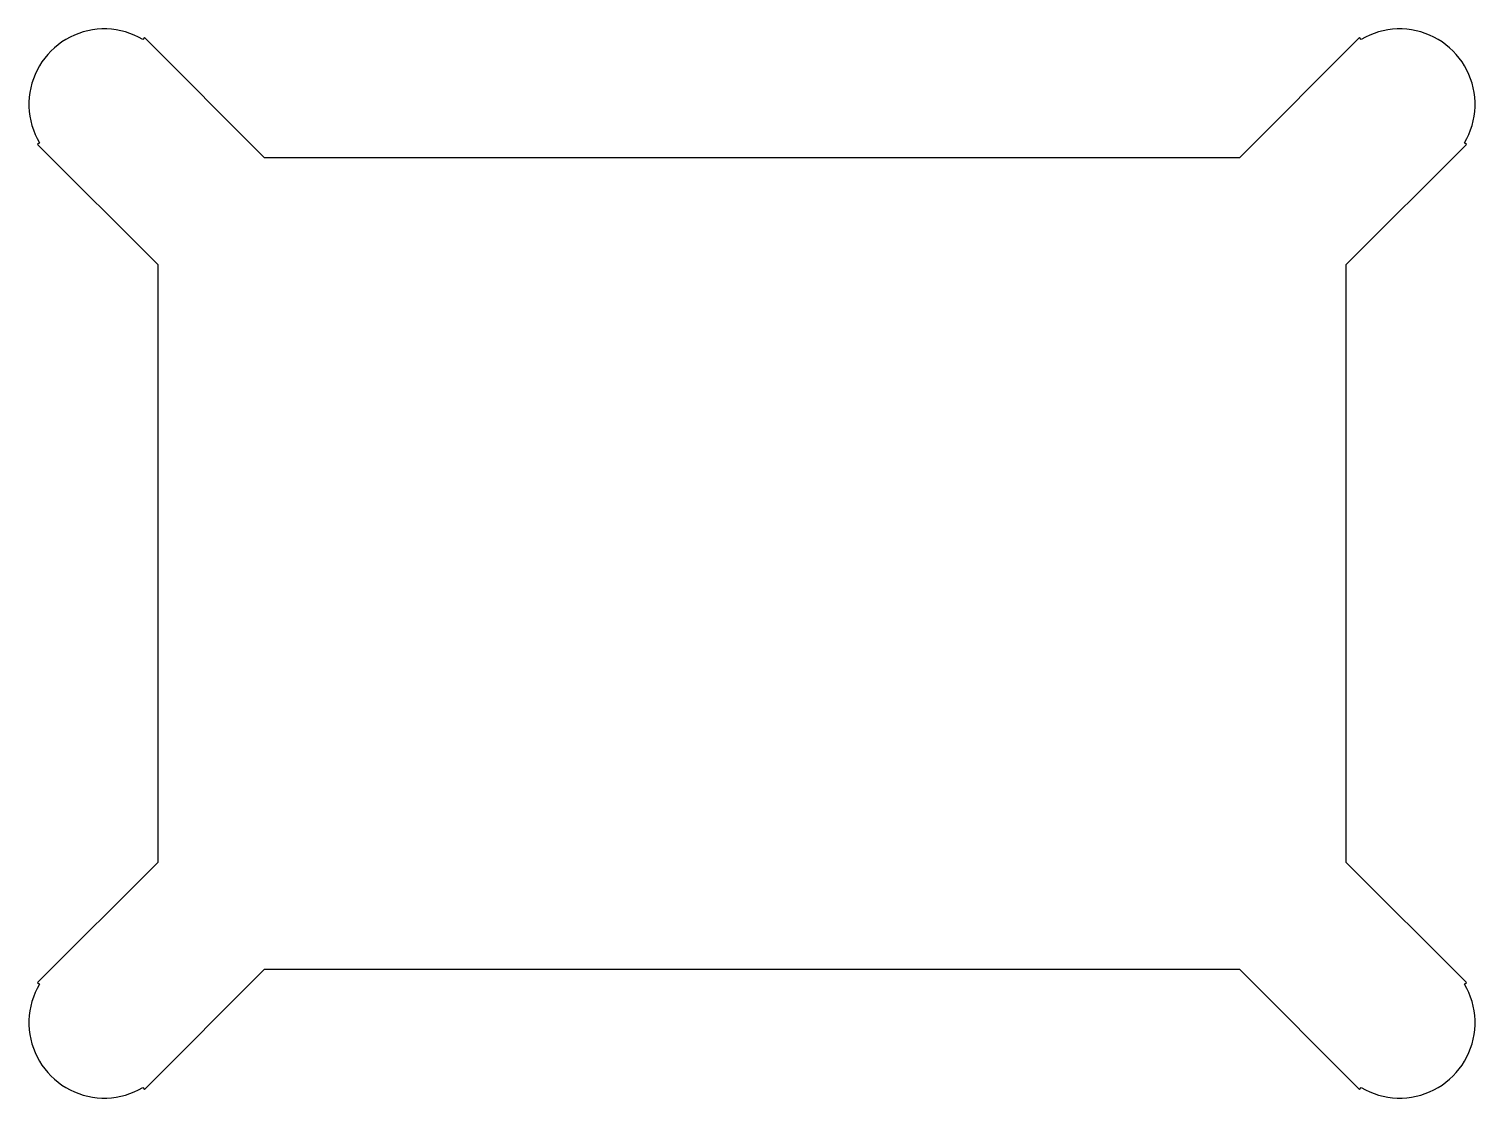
# Model space of a CAD drawing. Header units: metres. Extents: x -38.3 to 38.3, y -28.3 to 28.3.
import ezdxf

# ---------------------------------------------------------------- set-up
doc = ezdxf.new("R2010")
doc.units = ezdxf.units.M

msp = doc.modelspace()

# ---------------------------------------------------------------- linework, layer by layer
for p, q in [((-36.5768, 27.6367), (-36.78, 27.489)), ((-36.3646, 27.7714), (-36.5768, 27.6367)), ((-36.1444, 27.8924), (-36.3646, 27.7714)), ((-35.917, 27.9994), (-36.1444, 27.8924)), ((-35.6834, 28.0919), (-35.917, 27.9994)), ((-35.4444, 28.1696), (-35.6834, 28.0919)), ((-35.201, 28.2321), (-35.4444, 28.1696)), ((-34.9542, 28.2792), (-35.201, 28.2321)), ((-34.7048, 28.3107), (-34.9542, 28.2792)), ((-34.4541, 28.3264), (-34.7048, 28.3107)), ((-34.2028, 28.3264), (-34.4541, 28.3264)), ((-33.952, 28.3107), (-34.2028, 28.3264)), ((-33.7027, 28.2792), (-33.952, 28.3107)), ((-33.4559, 28.2321), (-33.7027, 28.2792)), ((-33.2125, 28.1696), (-33.4559, 28.2321)), ((-32.9735, 28.0919), (-33.2125, 28.1696)), ((-32.7398, 27.9994), (-32.9735, 28.0919)), ((-32.5125, 27.8924), (-32.7398, 27.9994)), ((-32.297, 27.774), (-32.5125, 27.8924)), ((-32.2071, 27.864), (-32.297, 27.774)), ((-25.8431, 21.5), (-32.2071, 27.864)), ((32.2071, 27.864), (25.8431, 21.5)), ((32.297, 27.774), (32.2071, 27.864)), ((32.5125, 27.8924), (32.297, 27.774)), ((32.7398, 27.9994), (32.5125, 27.8924)), ((32.9735, 28.0919), (32.7398, 27.9994)), ((33.2125, 28.1696), (32.9735, 28.0919)), ((33.4559, 28.2321), (33.2125, 28.1696)), ((33.7027, 28.2792), (33.4559, 28.2321)), ((33.952, 28.3107), (33.7027, 28.2792)), ((34.2028, 28.3264), (33.952, 28.3107)), ((34.4541, 28.3264), (34.2028, 28.3264)), ((34.7048, 28.3107), (34.4541, 28.3264)), ((34.9542, 28.2792), (34.7048, 28.3107)), ((35.201, 28.2321), (34.9542, 28.2792)), ((35.4444, 28.1696), (35.201, 28.2321)), ((35.6834, 28.0919), (35.4444, 28.1696)), ((35.917, 27.9994), (35.6834, 28.0919)), ((36.1444, 27.8924), (35.917, 27.9994)), ((36.3646, 27.7714), (36.1444, 27.8924)), ((36.5768, 27.6367), (36.3646, 27.7714)), ((36.78, 27.489), (36.5768, 27.6367)), ((-37.3289, 26.9737), (-37.489, 26.78)), ((-37.1568, 27.1568), (-37.3289, 26.9737)), ((-36.9737, 27.3289), (-37.1568, 27.1568)), ((-36.78, 27.489), (-36.9737, 27.3289)), ((36.9737, 27.3289), (36.78, 27.489)), ((37.1568, 27.1568), (36.9737, 27.3289)), ((37.3289, 26.9737), (37.1568, 27.1568)), ((37.489, 26.78), (37.3289, 26.9737)), ((-37.8924, 26.1444), (-37.9994, 25.917)), ((-37.7714, 26.3646), (-37.8924, 26.1444)), ((-37.6367, 26.5768), (-37.7714, 26.3646)), ((-37.489, 26.78), (-37.6367, 26.5768)), ((37.6367, 26.5768), (37.489, 26.78)), ((37.7714, 26.3646), (37.6367, 26.5768)), ((37.8924, 26.1444), (37.7714, 26.3646)), ((37.9994, 25.917), (37.8924, 26.1444)), ((-38.1696, 25.4444), (-38.2321, 25.201)), ((-38.0919, 25.6834), (-38.1696, 25.4444)), ((-37.9994, 25.917), (-38.0919, 25.6834)), ((38.0919, 25.6834), (37.9994, 25.917)), ((38.1696, 25.4444), (38.0919, 25.6834)), ((38.2321, 25.201), (38.1696, 25.4444)), ((-38.3107, 24.7048), (-38.3264, 24.4541)), ((-38.2792, 24.9542), (-38.3107, 24.7048)), ((-38.2321, 25.201), (-38.2792, 24.9542)), ((38.2792, 24.9542), (38.2321, 25.201)), ((38.3107, 24.7048), (38.2792, 24.9542)), ((38.3264, 24.4541), (38.3107, 24.7048)), ((-38.3264, 24.4541), (-38.3264, 24.2028)), ((-38.3264, 24.2028), (-38.3107, 23.952)), ((-38.3107, 23.952), (-38.2792, 23.7027)), ((38.2792, 23.7027), (38.3107, 23.952)), ((38.3107, 23.952), (38.3264, 24.2028)), ((38.3264, 24.2028), (38.3264, 24.4541)), ((-38.2792, 23.7027), (-38.2321, 23.4558)), ((-38.2321, 23.4558), (-38.1696, 23.2125)), ((-38.1696, 23.2125), (-38.0919, 22.9735)), ((38.0919, 22.9735), (38.1696, 23.2125)), ((38.1696, 23.2125), (38.2321, 23.4558)), ((38.2321, 23.4558), (38.2792, 23.7027)), ((-38.0919, 22.9735), (-37.9994, 22.7398)), ((-37.9994, 22.7398), (-37.8924, 22.5125)), ((-37.8924, 22.5125), (-37.774, 22.297)), ((-37.774, 22.297), (-37.864, 22.2071)), ((37.774, 22.297), (37.8924, 22.5125)), ((37.864, 22.2071), (37.774, 22.297)), ((37.8924, 22.5125), (37.9994, 22.7398)), ((37.9994, 22.7398), (38.0919, 22.9735)), ((-37.864, 22.2071), (-31.5, 15.8431)), ((25.8431, 21.5), (-25.8431, 21.5)), ((31.5, 15.8431), (37.864, 22.2071)), ((-31.5, 15.8431), (-31.5, -15.8431)), ((31.5, -15.8431), (31.5, 15.8431)), ((-31.5, -15.8431), (-37.864, -22.2071)), ((37.864, -22.2071), (31.5, -15.8431)), ((-37.864, -22.2071), (-37.774, -22.297)), ((-32.2071, -27.864), (-25.8431, -21.5)), ((-25.8431, -21.5), (25.8431, -21.5)), ((25.8431, -21.5), (32.2071, -27.864)), ((37.774, -22.297), (37.864, -22.2071)), ((-38.0919, -22.9735), (-38.1696, -23.2125)), ((-37.9994, -22.7398), (-38.0919, -22.9735)), ((-37.8924, -22.5125), (-37.9994, -22.7398)), ((-37.774, -22.297), (-37.8924, -22.5125)), ((37.8924, -22.5125), (37.774, -22.297)), ((37.9994, -22.7398), (37.8924, -22.5125)), ((38.0919, -22.9735), (37.9994, -22.7398)), ((38.1696, -23.2125), (38.0919, -22.9735)), ((-38.2792, -23.7027), (-38.3107, -23.952)), ((-38.2321, -23.4558), (-38.2792, -23.7027)), ((-38.1696, -23.2125), (-38.2321, -23.4558)), ((38.2321, -23.4558), (38.1696, -23.2125)), ((38.2792, -23.7027), (38.2321, -23.4558)), ((38.3107, -23.952), (38.2792, -23.7027)), ((-38.3107, -23.952), (-38.3264, -24.2028)), ((-38.3264, -24.2028), (-38.3264, -24.4541)), ((-38.3264, -24.4541), (-38.3107, -24.7048)), ((38.3264, -24.2028), (38.3107, -23.952)), ((38.3107, -24.7048), (38.3264, -24.4541)), ((38.3264, -24.4541), (38.3264, -24.2028)), ((-38.3107, -24.7048), (-38.2792, -24.9542)), ((-38.2792, -24.9542), (-38.2321, -25.201)), ((-38.2321, -25.201), (-38.1696, -25.4444)), ((38.1696, -25.4444), (38.2321, -25.201)), ((38.2321, -25.201), (38.2792, -24.9542)), ((38.2792, -24.9542), (38.3107, -24.7048)), ((-38.1696, -25.4444), (-38.0919, -25.6834)), ((-38.0919, -25.6834), (-37.9994, -25.917)), ((-37.9994, -25.917), (-37.8924, -26.1444)), ((37.8924, -26.1444), (37.9994, -25.917)), ((37.9994, -25.917), (38.0919, -25.6834)), ((38.0919, -25.6834), (38.1696, -25.4444)), ((-37.8924, -26.1444), (-37.7714, -26.3646)), ((-37.7714, -26.3646), (-37.6367, -26.5768)), ((-37.6367, -26.5768), (-37.489, -26.78)), ((-37.489, -26.78), (-37.3289, -26.9737)), ((37.3289, -26.9737), (37.489, -26.78)), ((37.489, -26.78), (37.6367, -26.5768)), ((37.6367, -26.5768), (37.7714, -26.3646)), ((37.7714, -26.3646), (37.8924, -26.1444)), ((-37.3289, -26.9737), (-37.1568, -27.1568)), ((-37.1568, -27.1568), (-36.9737, -27.3289)), ((-36.9737, -27.3289), (-36.78, -27.489)), ((-36.78, -27.489), (-36.5768, -27.6367)), ((36.5768, -27.6367), (36.78, -27.489)), ((36.78, -27.489), (36.9737, -27.3289)), ((36.9737, -27.3289), (37.1568, -27.1568)), ((37.1568, -27.1568), (37.3289, -26.9737)), ((-36.5768, -27.6367), (-36.3646, -27.7714)), ((-36.3646, -27.7714), (-36.1444, -27.8924)), ((-36.1444, -27.8924), (-35.917, -27.9994)), ((-35.917, -27.9994), (-35.6834, -28.0919)), ((-35.6834, -28.0919), (-35.4444, -28.1696)), ((-35.4444, -28.1696), (-35.201, -28.2321)), ((-35.201, -28.2321), (-34.9542, -28.2792)), ((-34.9542, -28.2792), (-34.7048, -28.3107)), ((-34.7048, -28.3107), (-34.4541, -28.3264)), ((-34.4541, -28.3264), (-34.2028, -28.3264)), ((-34.2028, -28.3264), (-33.952, -28.3107)), ((-33.952, -28.3107), (-33.7027, -28.2792)), ((-33.7027, -28.2792), (-33.4559, -28.2321)), ((-33.4559, -28.2321), (-33.2125, -28.1696)), ((-33.2125, -28.1696), (-32.9735, -28.0919)), ((-32.9735, -28.0919), (-32.7398, -27.9994)), ((-32.7398, -27.9994), (-32.5125, -27.8924)), ((-32.5125, -27.8924), (-32.297, -27.774)), ((-32.297, -27.774), (-32.2071, -27.864)), ((32.2071, -27.864), (32.297, -27.774)), ((32.297, -27.774), (32.5125, -27.8924)), ((32.5125, -27.8924), (32.7398, -27.9994)), ((32.7398, -27.9994), (32.9735, -28.0919)), ((32.9735, -28.0919), (33.2125, -28.1696)), ((33.2125, -28.1696), (33.4559, -28.2321)), ((33.4559, -28.2321), (33.7027, -28.2792)), ((33.7027, -28.2792), (33.952, -28.3107)), ((33.952, -28.3107), (34.2028, -28.3264)), ((34.2028, -28.3264), (34.4541, -28.3264)), ((34.4541, -28.3264), (34.7048, -28.3107)), ((34.7048, -28.3107), (34.9542, -28.2792)), ((34.9542, -28.2792), (35.201, -28.2321)), ((35.201, -28.2321), (35.4444, -28.1696)), ((35.4444, -28.1696), (35.6834, -28.0919)), ((35.6834, -28.0919), (35.917, -27.9994)), ((35.917, -27.9994), (36.1444, -27.8924)), ((36.1444, -27.8924), (36.3646, -27.7714)), ((36.3646, -27.7714), (36.5768, -27.6367))]:
    msp.add_line(p, q)

doc.saveas('drawing.dxf')
